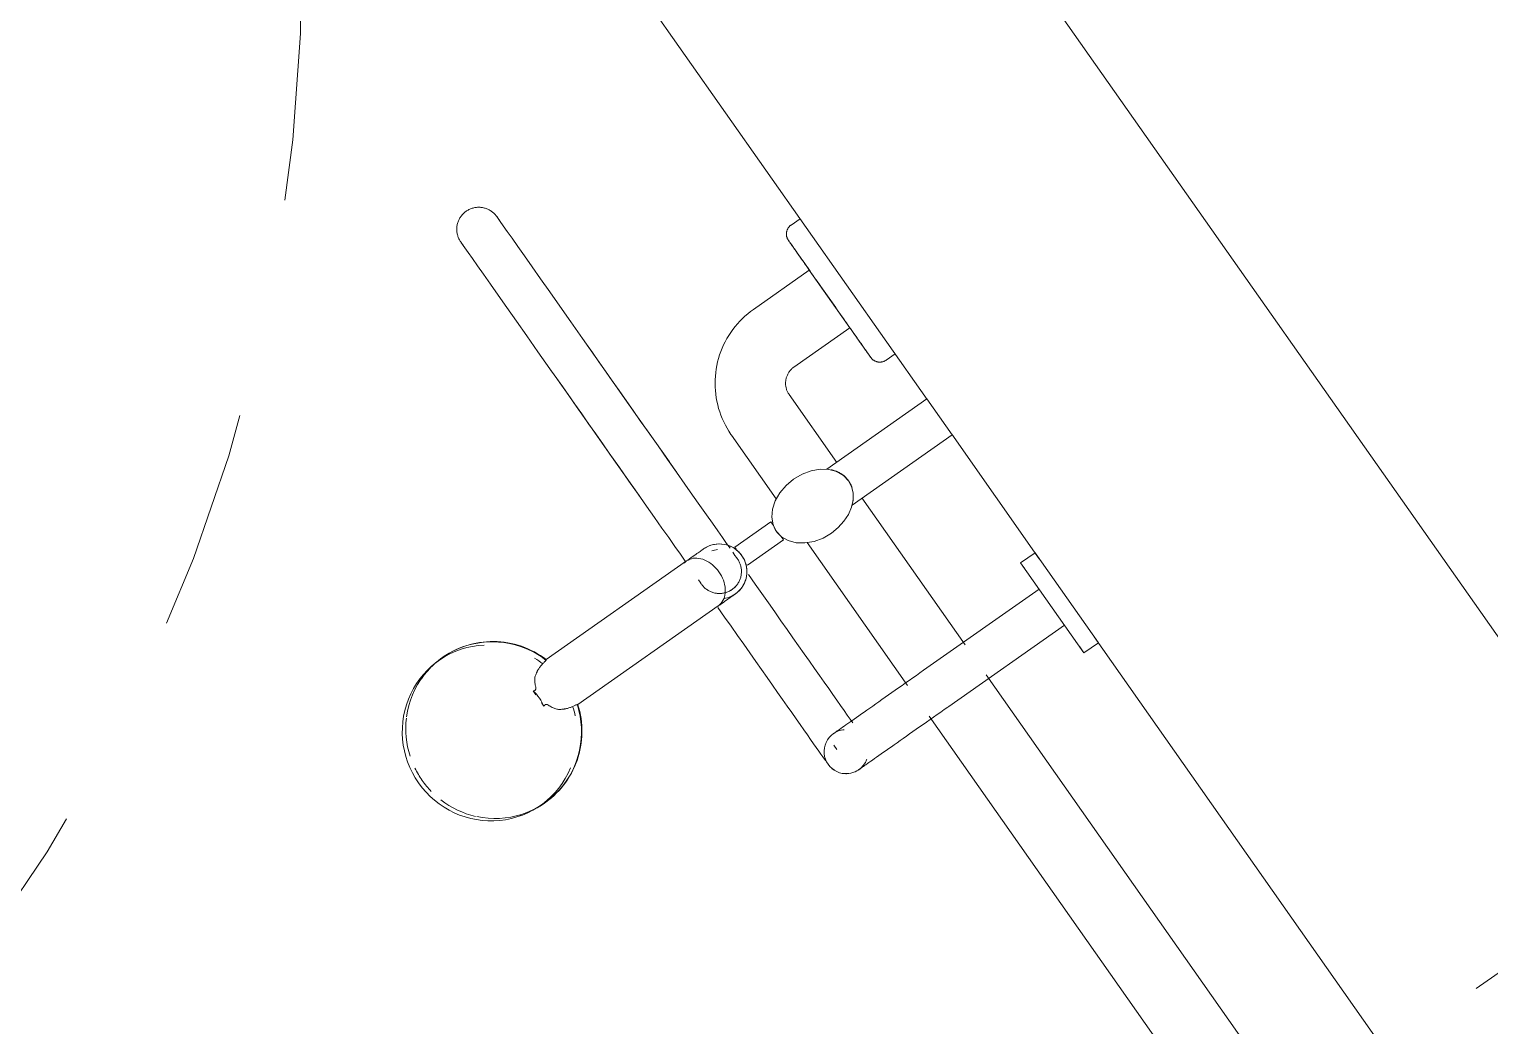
# Model space of a CAD drawing. Extents: x 274235 to 276654, y 142848 to 144425.
# Drawn here: x 276092.922 to 276093.585, y 143078.036 to 143078.489 of the extents above; entities that cross this region are included whole.
import ezdxf

# ---------------------------------------------------------------- set-up
doc = ezdxf.new("R2010")
doc.units = 0
doc.header["$LTSCALE"] = 1.5
doc.linetypes.add('ACM-G-CENTER', pattern=[50.800000000000004, 31.75, -6.350000000000001, 6.350000000000001, -6.350000000000001])
doc.linetypes.add('Hidden 1_16_', pattern=[2.3812499999999996, 1.5875, -0.7937499999999998])
doc.layers.get('0').update_dxf_attribs({"linetype": 'CONTINUOUS', "lineweight": 0})
for name, color, linetype, lineweight in [('_ACM-A-DETL', 7, 'CONTINUOUS', 5), ('_ACM-A-EQPM', 3, 'CONTINUOUS', 5), ('_ACM-A-FLOR-SPCL', 1, 'CONTINUOUS', 5), ('_ACM-A-GRID', 3, 'CONTINUOUS', 5), ('_ACM-A-WALL-FULL', 6, 'CONTINUOUS', 13)]:
    doc.layers.add(name, color=color, linetype=linetype, lineweight=lineweight)
pattern_1 = [(180, (649.6, -37.229), (-1.83697019872103e-15, -15), [])]

# ---------------------------------------------------------------- blocks, each defined once
blk = doc.blocks.new('FP_281-F5_Working')
at = {"layer": '_ACM-A-FLOR-SPCL', "flags": 128}
for points in [[(-78.88903392924931, -27.22886427067933), (-70.56537791784903, -27.22886427071398), (-62.6524538456195, -27.22886427067933), (-55.16292070312029, -27.22886427071398), (-48.10876014561582, -27.22886427071398), (-41.50125732518354, -27.22886427067933), (-35.35098283694533, -27.22886427067933), (-29.6677758080441, -27.22886427071398), (-24.46072815722582, -27.22886427067933), (-19.73817005004548, -27.22886427067933), (-15.50765657215125, -27.22886427071398), (-11.7759556425468, -27.22886427071398), (-8.54903718665264, -27.22886427071398), (-5.83206358566058, -27.22886427071398)], [(-3.629381417774676, -27.22886427071398), (-1.944514504506333, -27.22886427071398), (-0.7801582735279226, -27.22886427067933), (-0.1381754464706319, -27.22886427067933), (1.386069925501943e-10, -27.22886427067933)], [(1.386069925501943e-10, -27.22886427067933), (0.399893342023097, -27.23686320405486), (0.7991469398682967, -27.26084720767203), (1.197122073039645, -27.3007779121006), (1.593182066256668, -27.35659143698149), (1.986693308077156, -27.42819849231382), (2.377026264391497, -27.51548452215575), (2.763556485748996, -27.61830988758566), (3.145665606298462, -27.73651008985944), (3.52274233288772, -27.86989603390239), (3.894183423143841, -28.01825433068034), (4.259394650801551, -28.1813476385194), (4.617791755507642, -28.35891504292377), (4.968801378556782, -28.55067247392135), (5.311861979291644, -28.75631316055615), (5.646424734107859, -28.97550812159161), (5.971954413697676, -29.20790669183607), (6.287930240334208, -29.45313708318918), (6.5938467197906, -29.71080697930056), (6.889214451220687, -29.98050416325159), (7.173560909110347, -30.26179717722071), (7.446431199794461, -30.55423601229577), (7.707388789074321, -30.85735282871065), (7.956016200450359, -31.17066270428832), (8.191915683069238, -31.49366440998165), (8.414709848276472, -31.82584121199207), (8.624042272556835, -32.16666169835235), (8.8195780689417, -32.51558062896866), (9.001004421893413, -32.87203980794366), (9.16803108774584, -33.23546897665602), (9.320390859730834, -33.60528672593301), (9.45783999461055, -33.98090142627671), (9.580158603064048, -34.3617121743765), (9.687151001333223, -34.74710975417529), (9.778646024405317, -35.1364776118311), (9.854497299969626, -35.52919284169793), (9.914583482039598, -35.92462718329116), (9.958808445487739, -36.32214802604967), (9.987101439830075, -36.72111942140946), (9.999417202398764, -37.12090310010963), (9.995736030487024, -37.5208594936913), (9.976063813228757, -37.92034875724394), (9.94043202210396, -38.31873179312197), (9.888897660139264, -38.71537127337924), (9.821543171466875, -39.10963265963928), (9.738476308885584, -39.50088521766384), (9.63982996164159, -39.88850302675828), (9.525761942805365, -40.27186598127646), (9.396454737006934, -40.6503607822151), (9.252115208044415, -41.02338191858598), (9.092974268306353, -41.39033263614019), (8.919286509661289, -41.7506258920931), (8.731329795121566, -42.10368529404814), (8.529404815578165, -42.44894602225304), (8.313834607864193, -42.78585573317887), (8.084964038305225, -43.11387544327818), (7.843159250924874, -43.43248039084329), (7.588807081968844, -43.74116087596467), (7.322314440331684, -44.03942307578264), (7.044107657836503, -44.3267898343046), (6.754631805625286, -44.60280142609499), (6.454349983451539, -44.86701629148138), (6.143742578132879, -45.1190117430343), (5.823306495321776, -45.35838464169219), (5.493554364455849, -45.58475204201159), (5.155013718343071, -45.79775180435954), (4.808226150015435, -45.99704317463738), (4.453746445534307, -46.18230732907551), (4.092141696905673, -46.35324788458429), (3.723990394342946, -46.50959137282471), (3.349881501689015, -46.65108767737475), (2.970413513195672, -46.77751043451153), (2.586193496788837, -46.88865739466373), (2.197836122364242, -46.98435074650934), (1.805962679063851, -47.06443740105069), (1.411200080701383, -47.12878923670633), (1.014179863287245, -47.17730330431068), (0.6155371744449439, -47.20990199164062), (0.2159097574218322, -47.22653314781519), (6.930349627509713e-11, -47.22886427067478)], [(-12.746830390574, -47.22886427070944), (-16.61560658237795, -47.22886427067478), (-20.9814228389132, -47.22886427070944), (-25.83729478535825, -47.22886427070944), (-31.17545406252502, -47.22886427070944), (-36.9873607542926, -47.22886427070944), (-43.2637170496826, -47.22886427067478), (-49.99448211767649, -47.22886427067478), (-57.16888816989486, -47.22886427070944), (-64.77545768709024, -47.22886427067478), (-72.80202178076198, -47.22886427070944), (-78.88903392931861, -47.22886427067478)], [(-0.2618107452581171, -47.22886427070944), (-1.046824139947057, -47.22886427070944), (-2.35378433007445, -47.22886427067478)]]:
    blk.add_lwpolyline(points, dxfattribs=at)
blk = doc.blocks.new('FP_282-F5_Working')
at = {"layer": '_ACM-A-FLOR-SPCL'}
for p, q in [((-189.9399100311092, -27.22886427071398), (-189.7373552987343, -27.22886427071398)), ((-189.7373552988036, -47.22886427074409), (-189.9399100311784, -47.22886427074409))]:
    blk.add_line(p, q, dxfattribs=at)
at = {"layer": '_ACM-A-FLOR-SPCL', "flags": 128}
for points in [[(-189.9399100311784, -47.22886427074409), (-190.3398033729936, -47.22086533729926), (-190.7390569707695, -47.19688133375139), (-191.1370321040102, -47.15695062925352), (-191.5330920972272, -47.10113710444193), (-191.9266033390477, -47.02953004907495), (-192.316936295362, -46.94224401919837), (-192.7034665167888, -46.83941865383777), (-193.085575637269, -46.72121845149468), (-193.4626523638583, -46.58783250748638), (-193.8340934541837, -46.43947421070843), (-194.1993046817028, -46.27638090286937), (-194.5577017865475, -46.09881349853431), (-194.9087114095273, -45.90705606746742), (-195.2517720103315, -45.70141538083262), (-195.5863347650784, -45.48222041976251), (-195.9118644447375, -45.2498218495527), (-196.2278402713048, -45.00459145819959), (-196.5337567508304, -44.74692156205356), (-196.8291244822605, -44.47722437810253), (-197.1134709401502, -44.19593136420271), (-197.3863412308343, -43.90349252916231), (-197.6472988201142, -43.60037571271278), (-197.8959262314902, -43.28706583710046), (-198.1318257141091, -42.96406413144177), (-198.3546198791777, -42.6318873293967), (-198.5639523035967, -42.29106684303643), (-198.7594880999816, -41.94214791242012), (-198.940914452864, -41.58568873344512), (-199.107941118855, -41.22225956480207), (-199.2603008907707, -40.85244181545577), (-199.3977500256504, -40.47682711511207), (-199.5200686339653, -40.09601636701228), (-199.6270610323038, -39.71061878721348), (-199.7185560554452, -39.32125092962697), (-199.7944073309402, -38.92853569969084), (-199.8544935130794, -38.53310135806296), (-199.8987184765276, -38.1355805153391), (-199.9270114708699, -37.73660912001397), (-199.9393272334386, -37.33682544127915), (-199.9356460615269, -36.93686904769748), (-199.9159738442686, -36.53737978414483), (-199.8803420530745, -36.13899674830145), (-199.8288076911791, -35.74235726800953), (-199.7614532024374, -35.34809588178414), (-199.6783863398561, -34.95684332372493), (-199.5797399926814, -34.56922551463049), (-199.4656719738452, -34.18586256011231), (-199.3363647679775, -33.80736775917367), (-199.192025239015, -33.43434662283744), (-199.0328842993462, -33.06739590521393), (-198.8591965406318, -32.70710264929567), (-198.6712398261614, -32.35404324737529), (-198.469314846618, -32.00878251913573), (-198.253744638904, -31.6718728082099), (-198.0248740692758, -31.34385309814525), (-197.7830692819647, -31.02524815058014), (-197.5287171128701, -30.7165676654241), (-197.2622244715101, -30.41830546564079), (-196.984017688807, -30.13093870708417), (-196.6945418365958, -29.85492711525913), (-196.3942600144914, -29.59071224987274), (-196.0836526091727, -29.33871679842377), (-195.7632165262923, -29.09934389969658), (-195.4334643953571, -28.87297649941183), (-195.0949237493136, -28.65997673699458), (-194.748136180986, -28.46068536675139), (-194.3936564765048, -28.27542121231327), (-194.0320517278069, -28.10448065676983), (-193.6639004253828, -27.94813716866802), (-193.2897915326596, -27.80664086401402), (-192.9103235442355, -27.68021810687724), (-192.5261035276901, -27.56907114672504), (-192.1377461534041, -27.47337779487944), (-191.7458727100344, -27.39329114033808), (-191.3511101117412, -27.32893930464779), (-190.9540898942578, -27.28042523711274), (-190.5554472054155, -27.2478265497828), (-190.1558197883924, -27.23119539357358), (-189.9399100311092, -27.22886427071398)], [(-78.88903392924931, -27.22886427067933), (-90.60611609383704, -27.22886427067933), (-101.7450172437406, -27.22886427074864), (-112.2879175132428, -27.22886427067933), (-122.217950510871, -27.22886427067933), (-131.5192303022282, -27.22886427071398), (-140.1768768238624, -27.22886427071398), (-148.1770396880471, -27.22886427067933), (-155.5069203410498, -27.22886427071398), (-162.154792537048, -27.22886427071398), (-168.1100210990015, -27.22886427067933), (-173.363078931621, -27.22886427071398), (-177.905562262732, -27.22886427067933), (-181.7302040881526, -27.22886427067933), (-184.8308857968703, -27.22886427071398), (-187.2026469595367, -27.22886427071398), (-188.8416932641339, -27.22886427071398), (-189.7454025864066, -27.22886427071398), (-189.9399100311092, -27.22886427071398)], [(-189.9399100311784, -47.22886427074409), (-189.5713630836184, -47.22886427067478), (-188.4663118377301, -47.22886427070944), (-186.6265241395591, -47.22886427070944), (-184.0549432570999, -47.22886427074409), (-180.755683171192, -47.22886427070944), (-176.7340219940445, -47.22886427067478), (-171.9963935257138, -47.22886427070944), (-166.550376961079, -47.22886427070944), (-160.4046847649182, -47.22886427070944), (-153.5691487337277, -47.22886427070944), (-146.054704266947, -47.22886427070944), (-137.8733728728161, -47.22886427070944), (-129.0382429362391, -47.22886427070944), (-119.5634487803272, -47.22886427067478), (-109.4641480547467, -47.22886427067478), (-98.75649748607903, -47.22886427070944), (-87.45762703108213, -47.22886427070944), (-78.88903392931861, -47.22886427067478)]]:
    blk.add_lwpolyline(points, dxfattribs=at)
blk = doc.blocks.new('FP_283-F5_Working')
at = {"layer": '_ACM-A-FLOR-SPCL'}
blk.add_line((-53.69185406541565, -27.22886427071398), (-47.96394884724032, -27.22886427067933), dxfattribs=at)
at = {"layer": '_ACM-A-FLOR-SPCL', "flags": 128}
for points in [[(-189.7373552987343, -27.22886427071398), (-189.4497016527066, -27.22886427071398), (-188.9308001651661, -27.22886427071398), (-188.181480967945, -27.22886427067933), (-187.2029428117268, -27.22886427071398)], [(-119.2410602993785, -27.22886427071398), (-114.5148580726383, -27.22886427071398), (-109.3772221578896, -27.22886427071398), (-104.1364372874548, -27.22886427071398), (-98.80088759948158, -27.22886427067933), (-93.37910883510959, -27.22886427071398), (-87.87977468381068, -27.22886427071398), (-82.3116829071656, -27.22886427071398), (-76.68374126408617, -27.22886427071398), (-71.00495326069976, -27.22886427071398), (-65.28440374651855, -27.22886427071398), (-59.53124438017949, -27.22886427067933), (-53.75467898970455, -27.22886427074864)], [(8.692186300409594, -27.22886427071398), (14.03289584089798, -27.22886427071398), (19.27932447412459, -27.22886427071398), (24.42307903349811, -27.22886427067933), (29.45593060899028, -27.22886427071398), (34.3698277116815, -27.22886427071398), (39.15690915450869, -27.22886427071398), (43.80951662828556, -27.22886427067933), (48.32020695365991, -27.22886427067933), (52.68176398821652, -27.22886427071398), (56.88721017112294, -27.22886427074864), (60.92981768577429, -27.22886427067933), (64.80311922227975, -27.22886427071398), (68.50091832454382, -27.22886427074864), (72.01729930295333, -27.22886427074864), (75.34663669783913, -27.22886427071398), (78.4836042797826, -27.22886427071398), (81.42318356971809, -27.22886427067933), (84.16067186788169, -27.22886427067933), (86.69168977698283, -27.22886427071398), (89.01218820823343, -27.22886427071398), (91.11845485928426, -27.22886427067933)], [(108.1919156831158, -31.49366440998165), (108.4147098481844, -31.82584121199207), (108.6240422725341, -32.16666169835235), (108.819578068919, -32.51558062896866), (109.0010044218707, -32.87203980794366), (109.1680310877924, -33.23546897665602), (109.3203908597774, -33.60528672593301), (109.4578399945878, -33.98090142627671), (109.580158602972, -34.3617121743765)], [(109.9145834819476, -35.92462718332581), (109.958808445465, -36.32214802604967), (109.9871014398766, -36.72111942137481), (109.9994172024453, -37.12090310010963), (109.9957360305336, -37.5208594936913), (109.9760638132753, -37.92034875724394), (109.9404320220812, -38.31873179308732), (109.8888976601858, -38.71537127337924)], [(108.5294048156247, -42.44894602225304), (108.3138346079108, -42.78585573317887), (108.0849640382825, -43.11387544324352), (107.8431592509714, -43.43248039080864)], [(-187.418503055192, -47.22886427070944), (-188.35096455522, -47.22886427070944), (-189.053935958727, -47.22886427070944), (-189.5262926615927, -47.22886427070944), (-189.7373552988036, -47.22886427074409)], [(-45.20144985910556, -47.22886427067478), (-49.13155475817694, -47.22886427067478), (-54.92017530152152, -47.22886427067478), (-60.69276654738551, -47.22886427070944), (-66.44009358124787, -47.22886427074409), (-72.15296190597074, -47.22886427070944), (-77.82223215084286, -47.22886427070944), (-83.43883469281536, -47.22886427070944), (-88.99378416608961, -47.22886427070944), (-94.47819383635543, -47.22886427067478), (-99.88328981819541, -47.22886427070944), (-105.2004251110528, -47.22886427070944), (-110.4210934326249, -47.22886427070944), (-115.5369428273674, -47.22886427067478), (-119.2410602994478, -47.22886427070944)], [(98.14922661027485, -47.22886427067478), (97.11163659361083, -47.22886427070944), (95.84685740702444, -47.22886427070944), (94.35691242742305, -47.22886427070944), (92.64418524897192, -47.22886427067478), (90.71141586973863, -47.22886427067478), (88.56169630838558, -47.22886427067478), (86.19846565777152, -47.22886427067478), (83.62550458273908, -47.22886427070944), (80.84692927199868, -47.22886427070944), (77.86718485360325, -47.22886427070944), (74.69103828274638, -47.22886427070944), (71.32357071650641, -47.22886427067478), (67.77016938461566, -47.22886427070944), (64.03651897115488, -47.22886427067478), (60.1285925202712, -47.22886427070944), (56.05264188082001, -47.22886427067478), (51.81518770406856, -47.22886427070944), (47.42300901303461, -47.22886427070944), (42.8831323564893, -47.22886427070944), (38.20282056869237, -47.22886427070944), (33.3895611501066, -47.22886427070944), (28.4510542889122, -47.22886427070944), (23.39520054286477, -47.22886427067478), (18.23008819909992, -47.22886427067478), (12.96398033579426, -47.22886427070944)]]:
    blk.add_lwpolyline(points, dxfattribs=at)
blk = doc.blocks.new('FP_284-F5_Working')
at = {"layer": '_ACM-A-FLOR-SPCL'}
blk.add_line((110.0000000000789, 12.77113572927692), (110.0000000000789, 76.86608267143383), dxfattribs=at)
blk = doc.blocks.new('FP_285-F5_Working')
at = {"layer": '_ACM-A-FLOR-SPCL'}
blk.add_line((90.0000000001528, 76.86608267132988), (90.0000000001528, 12.77113572931157), dxfattribs=at)
blk = doc.blocks.new('FP_286-F5_Working')
at = {"layer": '_ACM-A-FLOR-SPCL', "flags": 128}
blk.add_lwpolyline([(110.0000000000789, -37.22886427071171), (110.0000000000789, -37.18886960376476), (110.0000000000789, -37.06894958581752), (110.0000000000789, -36.8692960634321), (110.0000000000789, -36.59022843947815), (110.0000000000789, -36.23219316274717), (110.0000000000789, -35.79576301329498), (110.0000000000789, -35.2816361862494), (110.0000000000789, -34.69063517481118), (110.0000000000789, -34.02370545463109), (110.0000000000789, -33.28191397084529), (110.0000000000789, -32.46644743168463), (110.0000000000789, -31.57861040966282), (110.0000000000789, -30.61982325460558), (110.0000000000789, -29.59161982136229), (110.0000000000789, -28.49564501618497), (110.0000000000789, -27.33365216492803), (110.0000000000789, -26.10750020826645), (110.0000000000789, -24.81915072774418), (110.0000000000789, -23.47066480778112), (110.0000000000789, -22.06419973807415), (110.0000000000789, -20.60200556280279), (110.0000000000789, -19.08642148062445), (110.0000000000789, -17.51987210287471), (110.0000000000789, -15.90486357426944), (110.0000000000789, -14.2439795641134), (110.0000000000789, -12.53987713231199), (110.0000000000789, -10.79528247936905), (110.0000000000789, -9.012986584528699), (110.0000000000789, -7.195840741036228), (110.0000000000789, -5.346751994547321), (110.0000000000789, -3.468678492655545), (110.0000000000789, -1.564624752295185), (110.0000000000789, 0.36236314666412), (110.0000000000789, 2.309202434700637), (110.0000000000789, 4.272778584311982), (110.0000000000789, 6.249950292382073), (110.0000000000789, 8.237554506105335), (110.0000000000789, 10.2324114825924), (110.0000000000789, 12.23132987637046), (110.0000000000789, 12.77113572927692)], dxfattribs=at)
blk = doc.blocks.new('FP_287-F5_Working')
at = {"layer": '_ACM-A-FLOR-SPCL', "flags": 128}
blk.add_lwpolyline([(90.0000000001528, 12.77113572931157), (90.00000000008349, 10.77166901992378), (90.0000000001528, 8.775401030871036), (90.00000000008349, 6.785525364841033), (90.0000000000142, 4.805225398582661), (90.0000000000142, 2.837669189514873), (90.00000000008349, 0.8860044079431646), (90.0000000001528, -1.046646698913628), (90.00000000008349, -2.957192301487703), (90.00000000008349, -4.84257593443399), (90.00000000008349, -6.699781386130417), (90.00000000008349, -8.525837524037797), (90.0000000001528, -10.31782304774151), (90.0000000001528, -12.07287116288326), (90.0000000000142, -13.78817416673082), (90.00000000008349, -15.46098794043073), (90.00000000008349, -17.08863633886494), (90.00000000008349, -18.66851547163178), (90.00000000008349, -20.19809786929491), (90.00000000008349, -21.67493652623743), (90.00000000008349, -23.09666881572039), (90.0000000000142, -24.46102026924491), (90.0000000001528, -25.76580821564421), (90.00000000008349, -27.0089452725244), (90.0000000001528, -28.1884426857574), (90.00000000008349, -29.30241351106588), (90.0000000001528, -30.34907563288353), (90.0000000001528, -31.32675461491181), (90.00000000008349, -32.23388637949711), (90.0000000001528, -33.06901970931367), (90.0000000001528, -33.83081856906538), (90.00000000008349, -34.5180642432214), (90.00000000008349, -35.12965728514236), (90.00000000008349, -35.66461927655755), (90.0000000000142, -36.12209439247245), (90.00000000008349, -36.50135077012074), (90.00000000008349, -36.80178168029734), (90.0000000001528, -37.0229064975727), (90.0000000001528, -37.16437146945764), (90.00000000008349, -37.22595028223177)], dxfattribs=at)
blk = doc.blocks.new('SHOWER_hand_held - HYTP-020-V280-F5_Working')
at = {"layer": '_ACM-A-FLOR-SPCL'}
h = blk.add_hatch(dxfattribs=at)
h.set_pattern_fill('FP_67', color=256, style=0, pattern_type=2)
h.set_pattern_definition(pattern_1)
h.paths.add_polyline_path([(7.703345290583457, -39.49730782382212), (6.034807288502452, -36.42875194970384), (6.364029313945321, -38.9294415033868)])
h.paths.add_polyline_path([(5.158933936517497, -28.72754416925291), (0.8227075333938046, -27.44930808979643), (5.019300845826729, -28.71521471134311)])
h = blk.add_hatch(dxfattribs=at)
h.set_pattern_fill('FP_67', color=256, style=0, pattern_type=2)
h.set_pattern_definition(pattern_1)
h.paths.add_polyline_path([(107.0710678119591, -44.29993208252026), (105.1052240257875, -43.48565292480462), (97.19809630546133, -44.29993208252026), (105.0000000000628, -45.88911830856787)])
h.paths.add_polyline_path([(108.4882916747982, -39.0107806207272), (109.6592582630043, -34.64067381963186), (107.7341559407911, -34.92748028069727), (106.3988109348717, -38.89166153032666), (107.5687389212697, -39.40628473971401)])
h.paths.add_polyline_path([(100.0000000001852, -42.66163622144177), (92.26871242102825, -36.63142836384068), (94.4283801585756, -40.26525542785057), (95.45265336559588, -40.70580031611471)])
for p, q in [((-9.999999999893772, 84.86608265587338), (-9.999999999893772, 29.39065137418411)), ((-9.999999999893772, 84.86608267139736), (-9.999999999893772, 29.39065137418411)), ((-1.609866158038909e-12, 84.86608267014233), (-10.00000000000154, 84.86608267014233)), ((9.999999999999016, 84.86608267014233), (-1.037978149715224e-12, 84.86608267014233)), ((10.00000000010168, 29.39065137414946), (10.00000000010168, 84.86608265583872)), ((10.00000000010168, 29.39065137414946), (10.00000000010168, 84.86608267139736)), ((75.42822889678628, 84.86608267139736), (75.42822889678628, 76.86608267139918)), ((125.4282288966806, 84.86608267014087), (75.42822889668064, 84.86608267014087)), ((78.77759380206967, 84.86608267014087), (75.42822889668064, 84.86608267014087)), ((125.4282288966806, 84.86608267014087), (122.0788639912916, 84.86608267014087)), ((125.4282288967403, 76.86608267139918), (125.4282288967403, 84.86608267139736)), ((75.42822889668064, 76.86608267014164), (78.77759380206962, 76.86608267014164)), ((75.42822889668064, 76.86608267014164), (125.4282288966806, 76.86608267014164)), ((122.0788639912915, 76.86608267014164), (125.4282288966806, 76.86608267014164)), ((-4.999999999946886, -5.133917328582174), (-4.999999999946886, -25.13391732857763)), ((-3.055862611035861, -5.133917329850618), (-5.000000000001537, -5.133917329850618)), ((4.999999999999016, -5.133917329850618), (3.055862611035687, -5.133917329850618)), ((5.000000000085493, -25.13391732857763), (5.000000000085493, -5.133917328616826)), ((-5.000000000001537, -25.13391732985061), (-3.932380633063414, -25.13391732985061)), ((4.877400196281492, -25.13391732985061), (4.999999999999016, -25.13391732985061)), ((-12.49999999986721, -46.68058651665306), (-12.49999999986721, -124.5822619425445)), ((12.50000000007512, -124.5822619425791), (12.50000000014443, -46.68057912841523)), ((-40.22770907497052, -165.801721317841), (-40.04487188468702, -167.9625513272411)), ((40.04487188489493, -167.9625513272411), (40.22770907517843, -165.801721317841))]:
    blk.add_line(p, q, dxfattribs=at)
at = {"layer": '_ACM-A-FLOR-SPCL', "flags": 128}
for points in [[(-1.037175010359359e-12, 34.44641011614989), (-3.336873317635139, 33.94496835978639), (-6.506421873554672, 32.46578747419834), (-9.349711268282487, 30.08303976551058), (-11.72416709902437, 26.91620615332467), (-13.51072423556281, 23.12408489850119), (-14.61979724305887, 18.89682879527632), (-14.99577256983112, 14.44641011615005)], [(14.99577256983112, 14.44641011614981), (14.70729547511182, 18.35047901391941), (13.85379494359067, 22.10166405494384), (12.46811815933033, 25.55863519468043), (10.60370040757712, 28.58842846009806), (8.331989786050205, 31.07510282380262), (5.739917289977832, 32.92329157638483), (2.926678998682303, 34.06181086909724), (-1.037175010359359e-12, 34.44641011614989)], [(-14.99577256983112, 14.4464101161499), (-14.61979724305894, 9.995991437023644), (-13.51072423556294, 5.768735333798768), (-11.72416709902455, 1.976614078975255), (-9.349711268282725, -1.190219533210675), (-6.506421873554944, -3.572967241898469), (-3.336873317635415, -5.052148127486568), (-1.297239060834364e-13, -5.553589883850104), (3.336873317635175, -5.052148127486589), (6.506421873554709, -3.57296724189852), (9.349711268282524, -1.190219533210747), (11.72416709902439, 1.976614078975168), (13.51072423556283, 5.768735333798666), (14.61979724305888, 9.995991437023525), (14.99577256983112, 14.44641011614981)], [(6.506421873554712, -3.572967241898518), (3.336873317635175, -5.052148127486589), (-1.297239060834364e-13, -5.553589883850104), (-3.336873317635415, -5.052148127486568), (-6.506421873554951, -3.572967241898466)], [(-12.49999999986721, -37.22886774759882), (-12.49999999986721, -37.31327825198542), (-12.49999999986721, -37.46189621084104), (-12.49999999986721, -37.67448386708666), (-12.49999999986721, -37.95070112576914), (-12.49999999986721, -38.29010609826701), (-12.49999999986721, -38.69215580904747), (-12.49999999986721, -39.1562070642125), (-12.49999999986721, -39.68151748093296), (-12.49999999986721, -40.26724667444423), (-12.49999999986721, -40.91245760298452), (-12.49999999986721, -41.61611806682949), (-12.49999999986721, -42.37710235927479), (-12.49999999986721, -43.19419306779928), (-12.49999999993652, -44.0660830215279), (-12.49999999986721, -44.99137738256868), (-12.49999999986721, -45.96859587734271), (-12.49999999986721, -46.68033243465034)], [(12.50000000014443, -46.68034842487278), (12.50000000014443, -45.6678222835888), (12.50000000007512, -44.70613810849291), (12.50000000014443, -43.79683438903648), (12.50000000000582, -42.94136581735329), (12.50000000014443, -42.14110096049362), (12.50000000014443, -41.39732007161201), (12.50000000007512, -40.71121304149447), (12.50000000000582, -40.08387749493004), (12.50000000007512, -39.51631703508001), (12.50000000007512, -39.00943963747331), (12.50000000014443, -38.56405619792504), (12.50000000014443, -38.18087923489775), (12.50000000007512, -37.86052174980551), (12.50000000007512, -37.60349624630008), (12.50000000014443, -37.41021391023732), (12.50000000007512, -37.2809839522989), (12.50000000007512, -37.22886743971804)], [(-12.4812891710355, -124.529599219205), (-14.00226421240986, -125.0502204431704), (-15.50130292505346, -125.6303348690173), (-16.97603578548988, -126.2690713660395), (-18.42412532130784, -126.9654681258312), (-19.84326951285402, -127.7184733867513), (-21.23120523151811, -128.5269462634517), (-22.58571171558033, -129.3896576905828), (-23.90461407925541, -130.3052914912454), (-25.18578685430912, -131.2724455794415), (-26.42715755807949, -132.2896333073338), (-27.62671028215045, -133.3552849670872), (-28.7824892951634, -134.4677494584845), (-29.89260264895529, -135.6252961313247), (-30.95522577956836, -136.8261168128278), (-31.96860508961709, -138.0683280285347), (-32.9310614973896, -139.3499734241523), (-33.84099394007008, -140.6690263957252), (-34.69688281237031, -142.0233929324306), (-35.4972933232446, -143.4109146762929), (-36.24087875197583, -144.8293721998232), (-36.92638358450531, -146.2764885013412), (-37.55264650879908, -147.7499327158311), (-38.11860324894515, -149.2473240351627), (-38.62328921857643, -150.7662358314074), (-39.06584197262055, -152.3041999723319), (-39.44550343700121, -153.8587113168736), (-39.76162190132163, -155.4272323763202), (-40.01365375346177, -157.0071981227601), (-40.20116494472349, -158.5960209266443), (-40.32383217027709, -160.1910956016303), (-40.38144375520642, -161.789804533942), (-40.37390023686621, -163.3895228725086), (-40.30121464036347, -164.9876237542748), (-40.16351244238103, -166.5814835397334), (-39.96103122452151, -168.168487032345), (-39.69412001970596, -169.7460326566873), (-39.36323835710245, -171.3115375705581), (-38.96895501514827, -172.862442686776), (-38.51194649264544, -174.3962175828828), (-37.99299521269131, -175.9103652768124), (-37.96604360290475, -175.9838643954555)], [(37.96604360304337, -175.9838643954555), (38.4880021486124, -174.4707399147352), (38.94805888102783, -172.9378670622978), (39.34542624769401, -171.3877410649252), (39.6794225260579, -169.8228908196709), (39.94947363208376, -168.2458741251911), (40.1551146626025, -166.6592727778636), (40.29599115656602, -165.0656875553234), (40.37186006439515, -163.4677331079292), (40.38259041675847, -161.8680327834897), (40.32816368592066, -160.2692134090917), (40.20867383744299, -158.6739000559139), (40.02432706974069, -157.0847108127386), (39.77544124704182, -155.5042515935948), (39.46244502727205, -153.9351110046567), (39.08587669657773, -152.3798552948594), (38.64638271720978, -150.8410234126894), (38.14471600595552, -149.3211221906996), (37.58173395413778, -147.8226216768799), (36.95839620830903, -146.3479506307615), (36.27576222938224, -144.8994921986355), (35.53498864863322, -143.4795797807785), (34.73732644191987, -142.0904931008695), (33.88411794145395, -140.7344544850507), (32.9767937062632, -139.4136253557252), (32.01686927144146, -138.1301029433482), (31.00594179566142, -136.885917216144), (29.94568662607744, -135.683028026673), (28.83785379863766, -134.5233224714377), (27.68426448988357, -133.4086124588843), (26.48680743617697, -132.34063247887), (25.24743533366054, -131.3210375662835), (23.96816123184253, -130.3514014492556), (22.65105493036936, -129.4332148738166), (21.29823938938171, -128.5678840938076), (19.91188716073102, -127.7567295163437), (18.49421684456102, -127.000984492676), (17.04748957866978, -126.3017942432943), (15.57400556127614, -125.6602149084692), (14.0761006102397, -125.0772127131449), (12.55614276032848, -124.5536632377629), (12.4812891711048, -124.5295992191357)]]:
    blk.add_lwpolyline(points, dxfattribs=at)
at = {"layer": '_ACM-A-FLOR-SPCL'}
for centre, radius, start, end in [((-6.407707722611799e-15, -37.22886427196034), 12.49999999999998, 89.99999999999629, 179.999999999996), ((-2.210085947560036e-12, -37.22886427196034), 12.50000000000001, 345.0000000000044, 90.00000000000443), ((1.40536114322953e-11, -37.22886427196082), 10, 149.9999999999999, 164.9999999999999), ((99.99999999999936, -37.22886427196114), 10, 150.0000000000003, 270.0000000000001), ((99.99999999999852, -37.22886427195983), 10.00000000000017, 149.9999999999995, 164.9999999999995), ((99.99999999999936, -37.22886427196114), 9.99999999999999, 269.9999999999994, 29.99999999999917), ((99.99999999999852, -37.22886427195983), 10.00000000000015, 14.99999999999937, 29.99999999999938), ((1.40536114322953e-11, -37.22886427196082), 10, 344.9999999999986, 14.99999999999891), ((99.99999999999852, -37.22886427195983), 10.00000000000017, 314.999999999999, 359.9999999999991), ((99.99999999999852, -37.22886427195983), 10.00000000000016, 194.9999999999989, 254.9999999999987), ((99.99999999999852, -37.22886427195983), 10.00000000000015, 284.999999999999, 299.9999999999989)]:
    blk.add_arc(centre, radius, start, end, dxfattribs=at)
for centre, major_axis, ratio, start_param, end_param in [((0, -162.5199173315925), (40.36631412029838, 0), 0.9819100403902667, 1.884314989693502, 3.956446499636975), ((0, -162.5199173315925), (40.3663141202984, 0), 0.9819100403902659, 5.468331460154616, 7.540462971075929), ((0, -164.6956633238679), (40.18284696237379, 0), 0.9819100403902671, 1.868721186057426, 1.981053747723328), ((0, -164.6956633238679), (40.18284696237377, 0), 0.9819100403902692, 1.160538912685134, 1.272871429926794), ((-6.407707722611798e-15, -145.9582572230809), (-12.49999999999999, 9.092076934155766e-15), 0.7071067811865513, 4.712388980384615, 5.057498311757159), ((-2.210085947560036e-12, -145.958257223081), (12.49999999999998, 0), 0.7071067811865546, 1.225686995422503, 1.570796326794967), ((0, -164.6956633238679), (40.18284696237379, 0), 0.9819100403902659, 2.583183313199088, 4.712388980384677), ((0, -164.6956633238679), (-40.18284696237381, 1.581722524744277e-12), 0.9819100403902675, 1.57079632679493, 3.700001994004898), ((0, -162.5199173315925), (40.36631412029832, 0), 0.9819100403902689, 3.970057131394721, 4.407121684358199), ((0, -162.5199173315925), (40.36631412029838, 0), 0.9819100403902667, 5.017656275714557, 5.45472082806694), ((0, -162.5199173315925), (40.36631412029835, 0), 0.9819100403902686, 4.552178291957462, 4.712388980384677), ((0, -162.5199173315925), (-40.36631412029836, 1.588944365857521e-12), 0.9819100403902676, 1.57079632679493, 1.731007014989488)]:
    blk.add_ellipse(centre, major_axis=major_axis, ratio=ratio, start_param=start_param, end_param=end_param, dxfattribs=at)
for points, knots in [([(-8.61631470910932, 30.81533768403534), (-8.580442695945653, 30.84605788288763), (-8.507600026436997, 30.90785447813983), (-8.358095062649815, 31.03723464534688), (-8.086145708054975, 31.27399511628838), (-7.66832449701203, 31.63395931829358), (-7.208835428322135, 31.99743599872447), (-6.862521582480294, 32.24040116221158), (-6.657114294533532, 32.37433102128618), (-6.498985296437088, 32.4711220906448), (-6.337361872288346, 32.56678462107604), (-6.118188322709798, 32.69626998339445), (-5.724388425296913, 32.92390708454494), (-5.132966707336856, 33.245040087463), (-4.502888429311772, 33.53773186567865), (-3.975596740452202, 33.74198152182657), (-3.568248078109526, 33.87545493893869), (-3.149962070904434, 33.99151290450751), (-2.579827397735444, 34.13057555150483), (-1.551204180320464, 34.32793403835915), (-0.6260934583813074, 34.41974720827096), (-1.103662660936235e-12, 34.44641011614989)], [0.6666666666666666, 0.6666666666666666, 0.6666666666666666, 0.6666666666666666, 0.6736111111111112, 0.6805555555555556, 0.6944444444444444, 0.7222222222222222, 0.75, 0.7638888888888888, 0.7708333333333333, 0.7777777777777778, 0.7847222222222223, 0.7916666666666667, 0.8055555555555556, 0.8333333333333333, 0.861111111111111, 0.875, 0.8888888888888888, 0.9027777777777777, 0.9166666666666666, 0.9444444444444444, 1, 1, 1, 1]), ([(-1.037978149715224e-12, 34.44641011614989), (0.6260934583791139, 34.41974720827108), (1.551204180318205, 34.3279340383595), (2.579827397733126, 34.13057555150542), (3.14996207090207, 33.99151290450824), (3.428819409038787, 33.91414092746242), (3.566425187296743, 33.8725523636823)], [0, 0, 0, 0, 0.05555555555555555, 0.08333333333333333, 0.09722222222222221, 0.1111111111111111, 0.1111111111111111, 0.1111111111111111, 0.1111111111111111]), ([(6.498402892092568, 32.47093400082526), (6.551694962466765, 32.4388584008603), (6.657114294531061, 32.37433102128791), (6.862521582477826, 32.24040116221338), (7.208835428319651, 31.99743599872643), (7.668324497009563, 31.63395931829566), (8.086145708052507, 31.27399511629065), (8.358095062647331, 31.03723464534922), (8.507600026434504, 30.90785447814226), (8.580442695943166, 30.84605788289007), (8.616314709106831, 30.81533768403779)], [0.2222222222222222, 0.2222222222222222, 0.2222222222222222, 0.2222222222222222, 0.2291666666666667, 0.2361111111111111, 0.25, 0.2777777777777778, 0.3055555555555556, 0.3194444444444444, 0.3263888888888888, 0.3333333333333333, 0.3333333333333333, 0.3333333333333333, 0.3333333333333333]), ([(-12.4990073570486, -37.228547977909), (-12.4989466212359, -36.50079257763395), (-12.30959339186027, -34.31674935819299), (-11.05072333072326, -30.85649157479746), (-8.196187829072835, -27.45294613716092), (-4.362609753511422, -25.2423594420404), (-1.454274562156387, -24.72886427196069), (-3.32847886622481e-12, -24.72886427196031)], [0.5000495140891393, 0.5000495140891393, 0.5000495140891393, 0.5000495140891393, 0.5555555555555556, 0.6666666666666666, 0.7777777777777777, 0.8888888888888888, 1, 1, 1, 1]), ([(-3.165643152987137e-12, -24.72886427196031), (1.454024622932374, -24.7288642719602), (4.362363711632739, -25.24088441247569), (8.203488701288121, -27.46031598342915), (11.04843385006875, -30.85086615808829), (12.56458055043077, -35.02655645354422), (12.56274964654562, -39.149059843071), (11.74125575979127, -41.66886744521799), (11.23025416329375, -42.71667308742086)], [0, 0, 0, 0, 0.1111111111111111, 0.2222222222222222, 0.3333333333333333, 0.4444444444444444, 0.5555555555555556, 0.6445199976886608, 0.6445199976886608, 0.6445199976886608, 0.6445199976886608]), ([(-12.12263119746475, -125.5440569081483), (-12.04633757540957, -126.0340934533365), (-11.86611376017408, -126.9987531454079), (-11.55795005231887, -128.1642351548663), (-11.26097688767467, -129.0905011078773), (-11.01324745150719, -129.7846724463946), (-10.77867688756346, -130.350688511697), (-10.57034193924997, -130.7927800065849), (-10.40125215778705, -131.1155462995852), (-10.2226265848635, -131.4379433845793), (-9.975478862883044, -131.874533003001), (-9.641218162355834, -132.4168621354651), (-9.181061624166093, -133.0368856203726), (-8.631585524244503, -133.5929541596832), (-7.979693553386545, -134.0905139984068), (-6.987943368285087, -134.7235404657459), (-6.091159283718988, -135.1706206881595), (-5.422352131275254, -135.4749835479982)], [0, 0, 0, 0, 0.125, 0.25, 0.3125, 0.375, 0.4375, 0.46875, 0.5, 0.53125, 0.5625, 0.625, 0.6875, 0.75, 0.8125, 0.875, 1, 1, 1, 1]), ([(5.422352131271968, -135.4749835479973), (6.091159283715755, -135.1706206881587), (6.987943368281925, -134.7235404657451), (7.979693553383522, -134.0905139984059), (8.631585524241544, -133.5929541596822), (9.181061624163245, -133.0368856203718), (9.641218162353066, -132.4168621354643), (9.975478862880337, -131.874533003), (10.22262658486082, -131.4379433845785), (10.40125215778443, -131.1155462995845), (10.57034193924736, -130.7927800065841), (10.77867688756089, -130.3506885116963), (11.01324745150468, -129.7846724463938), (11.26097688767222, -129.0905011078765), (11.55795005231646, -128.1642351548655), (11.86611376017173, -126.998753145407), (12.04633757540722, -126.0340934533357), (12.1226311974624, -125.5440569081475)], [0, 0, 0, 0, 0.125, 0.1875, 0.25, 0.3125, 0.375, 0.4375, 0.46875, 0.5, 0.53125, 0.5625, 0.625, 0.6875, 0.75, 0.875, 1, 1, 1, 1]), ([(-5.422352131275253, -135.4749835479981), (-5.250202413373986, -135.5161233030534), (-5.010687471121619, -135.6005482488964), (-4.766829824412103, -135.7355497764968), (-4.637576787200758, -135.822696150905), (-4.546692062469037, -135.8930193478948), (-4.458057048614585, -135.9679746245678), (-4.340812140331781, -136.0739405060302), (-4.204161255200571, -136.2180683394671), (-4.096046640382967, -136.3778372370155), (-4.03596422377864, -136.5148712393254), (-4.007441413494896, -136.6222417833397), (-3.993911035526225, -136.7340744209021), (-3.990642399441313, -136.8889397337202), (-4.016677567713809, -137.0933584826565), (-4.09523380838565, -137.3562320978684), (-4.179065958807314, -137.5436471982398), (-4.228744553714196, -137.6405736663617)], [0, 0, 0, 0, 0.1666666666666667, 0.25, 0.2916666666666666, 0.3333333333333333, 0.375, 0.4166666666666666, 0.5, 0.5833333333333333, 0.625, 0.6666666666666666, 0.7083333333333333, 0.75, 0.8333333333333333, 0.9166666666666666, 1, 1, 1, 1]), ([(4.228744553710893, -137.6405736663615), (4.179065958804008, -137.5436471982395), (4.09523380838235, -137.356232097868), (4.016677567710478, -137.093358482656), (3.990642399437967, -136.88893973372), (3.993911035522898, -136.7340744209018), (4.007441413491555, -136.6222417833393), (4.035964223775294, -136.514871239325), (4.096046640379623, -136.3778372370151), (4.204161255197215, -136.2180683394665), (4.340812140328406, -136.0739405060297), (4.458057048611198, -135.9679746245672), (4.546692062465654, -135.8930193478942), (4.63757678719739, -135.8226961509044), (4.766829824408725, -135.7355497764961), (5.010687471118297, -135.6005482488955), (5.250202413370674, -135.5161233030526), (5.422352131271968, -135.4749835479973)], [0, 0, 0, 0, 0.08333333333333333, 0.1666666666666667, 0.25, 0.2916666666666666, 0.3333333333333333, 0.375, 0.4166666666666666, 0.5, 0.5833333333333333, 0.625, 0.6666666666666666, 0.7083333333333333, 0.75, 0.8333333333333333, 1, 1, 1, 1])]:
    blk.add_open_spline(points, degree=3, knots=knots, dxfattribs=at)
for points in [[(-3.055862611035861, -5.133917329850618), (-2.770614022347827, -5.217369835029397), (-2.149690809285614, -5.359941320715646), (-1.1044304769501, -5.518182432512107), (-0.3689554694726479, -5.551830181325767), (-1.045002185980537e-12, -5.553589883850104)], [(-9.249358659959297e-13, -5.553589883850104), (-0.3689554694725455, -5.55183018132577), (-1.104430476950033, -5.518182432512116), (-2.149690809285556, -5.35994132071565), (-2.77061402234781, -5.217369835029398), (-3.055862611035864, -5.133917329850618)], [(-1.011026635424433e-12, -5.553589883850104), (0.3689554694709563, -5.551830181325816), (1.104430476949068, -5.518182432512224), (2.149690809285127, -5.359941320715713), (2.770614022347588, -5.217369835029426), (3.055862611035687, -5.133917329850617)], [(3.055862611035688, -5.133917329850618), (2.77061402234756, -5.217369835029431), (2.149690809285055, -5.359941320715723), (1.104430476949068, -5.518182432512221), (0.3689554694710274, -5.551830181325816), (-8.942174129259688e-13, -5.553589883850104)], [(-3.250555152376469e-12, -24.72886427196033), (-0.3896318483183921, -24.72886427196043), (-1.145869621409648, -24.764589903191), (-1.870576584049698, -24.86504640213267), (-2.208808556808025, -24.92556533389612)], [(-2.208808556808036, -24.92556533389614), (-1.870576584049708, -24.86504640213269), (-1.508223102729676, -24.81481815266185), (-1.137986918796847, -24.78077262011878)], [(2.208808556804554, -24.9255653338959), (1.870576584045775, -24.8650464021324), (1.145869621404689, -24.7645899031907), (0.3896318483124625, -24.72886427196029), (-3.16551039734555e-12, -24.72886427196032)], [(1.137986918791904, -24.78077262011854), (1.508223102725233, -24.81481815266157), (1.870576584045778, -24.86504640213242), (2.208808556804557, -24.92556533389591)], [(-12.3092047343775, -48.28527774072541), (-12.56219779167009, -47.22754426831529), (-12.5618045200909, -45.04572540834435), (-11.05218416696884, -41.99117679766615), (-8.198489192779824, -39.49089200024412), (-4.3643160591479, -37.86789747307576), (-1.454918407532905, -37.491429880239), (7.907796000048567e-13, -37.49116320463131)], [(-3.165643152987137e-12, -37.49116320463131), (1.454670418117771, -37.49141959218186), (4.364074408247426, -37.86682072763026), (8.205778989035506, -39.49629777864983), (11.04990049962814, -41.98704571273944), (12.56474310478465, -45.0582380066926), (12.56315890304788, -47.22746430677831), (12.30959382197609, -48.28365223568819)], [(-12.44928136333402, -124.8159179777948), (-12.50854584855352, -124.636473516425), (-12.51167518368905, -124.5404453259637), (-12.48203288375693, -124.5298743532763)], [(-12.48203288375693, -124.5298743532763), (-12.45239058382481, -124.519303380589), (-12.32756271382527, -124.6690758707621), (-12.18245140262456, -125.1932324748388), (-12.12263119746475, -125.5440569081483)], [(-11.94446175494549, -125.3097728202698), (-12.1990973176727, -125.1714197936181), (-12.37037440701723, -124.999633376003), (-12.44928136333402, -124.8159179777948)], [(12.44928136333185, -124.815917977794), (12.37037440701508, -124.9996333760024), (12.19909731767059, -125.1714197936173), (11.9444617549434, -125.309772820269)], [(12.1226311974624, -125.5440569081475), (12.18245140262222, -125.193232474838), (12.32756271382298, -124.6690758707614), (12.45239058382254, -124.5193033805883), (12.48203288375468, -124.5298743532756)], [(12.48203288375468, -124.5298743532756), (12.51167518368682, -124.540445325963), (12.50854584855131, -124.6364735164243), (12.44928136333185, -124.815917977794)], [(-4.228744553714197, -137.6405736663617), (-3.525615187475724, -137.5920240070643), (-2.821655124880309, -137.5557408485013), (-2.116864365927954, -137.5317241906727)], [(2.116864365926221, -137.5317241906726), (2.821655124878047, -137.5557408485012), (3.525615187472936, -137.5920240070642), (4.228744553710892, -137.6405736663615)]]:
    blk.add_open_spline(points, degree=3, dxfattribs=at)
for name in ['FP_285-F5_Working', 'FP_284-F5_Working', 'FP_287-F5_Working', 'FP_286-F5_Working', 'FP_282-F5_Working', 'FP_283-F5_Working', 'FP_281-F5_Working']:
    blk.add_blockref(name, (0, 0), dxfattribs=at)
blk = doc.blocks.new('GRAB_RAIL_horiz - FIRT-003-2091566-F5_Working')
at = {"layer": '_ACM-A-EQPM'}
for p, q in [((268.9505528842906, 81.99999999994671), (25.00000000106852, 81.99999999994671)), ((365.3567834181754, 81.99999999994671), (286.0494471038882, 81.99999999994671)), ((425.0000000010816, 81.99999999994671), (389.643216586019, 81.99999999994671)), ((25.00000000108585, 49.99999999995398), (269.387573632767, 49.99999999995398)), ((286.1602540399675, 49.99999999995398), (367.685867495459, 49.99999999995398)), ((387.3141325087875, 49.99999999995398), (425.0000000010988, 49.99999999995398)), ((434.0000000011141, 40.9999999999387), (434.0000000011141, 9.999999999893772)), ((466.0000000011242, 9.999999999893772), (466.0000000010896, 40.9999999998694)), ((434, 10.00000000002015), (434.5451867793749, 10.00000000002015)), ((434, 10.00000000002015), (466.0000000000001, 10.00000000002015)), ((465.4548132206251, 10.00000000002015), (466.0000000000001, 10.00000000002015)), ((412.5000000011277, 4.999999999946886), (412.5000000011277, -1.386069925501943e-10)), ((487.5000000010587, -6.930349627509713e-11), (487.5000000010587, 4.999999999946886))]:
    blk.add_line(p, q, dxfattribs=at)
at = {"layer": '_ACM-A-EQPM', "flags": 128}
for points in [[(466.0000000010896, 40.9999999998694), (465.9672043742221, 42.63956270158888), (465.8688699594853, 44.27650245267796), (465.7051540711029, 45.90820049883296), (465.4763186195141, 47.53204647112671), (465.1827296925891, 49.14544256258377), (464.8248569700154, 50.74580768347951), (464.4032729718568, 52.33058159106604), (463.918652142465, 53.89722898513173), (463.3717697718751, 55.4432435641962), (462.7635007552205, 56.96615203457895), (462.0948181931324, 58.46351806762905), (461.3667918350779, 59.93294619707649), (460.5805863679116, 61.37208565151559), (459.7374595526501, 62.77863411467406), (458.8387602123839, 64.15034140910176), (457.88592607434, 65.48501309579424), (456.8804814698893, 66.78051398469215), (455.8240348959123, 68.03477155071978), (454.7182764414913, 69.24577924947225), (453.5649750843115, 70.41159972679907), (452.3659758606008, 71.53036791874948), (451.1231969132513, 72.60029403474145), (449.8386264234763, 73.61966642139014), (448.5143194300401, 74.58685430027309), (447.15239454169, 75.50031037706832), (445.7550305476787, 76.3585733168673), (444.3244629322489, 77.16027008219771), (442.8629802984514, 77.90411812911262), (441.3729207067896, 78.58892745954418), (439.8566679346154, 79.21360252458562), (438.3166476630849, 79.77714397738455), (436.7553235960074, 80.27865027183599), (435.1751935188324, 80.71731910478812), (433.5787853026445, 81.092448699751), (431.9686528600276, 81.40343892947458), (430.3473720593291, 81.64979227580207), (428.7175366041508, 81.83111462596717), (427.0817538833698, 81.94711590297867), (425.4426408005224, 81.99761052933009), (425.0000000010816, 81.99999999994671)], [(425.0000000010816, 49.99999999995398), (425.3599040088018, 49.99280095983977), (425.7192322468175, 49.97121535669867), (426.0774098667098, 49.93527772259167), (426.4338638606225, 49.88504555031323), (426.7880239782505, 49.82059920052452), (427.1393236389438, 49.74204177361135), (427.4872008381967, 49.64949894474176), (427.8310990466358, 49.54311876267803), (428.1704681005696, 49.4230714129666), (428.5047650819006, 49.28954894592189), (428.8334551866886, 49.14276496891871), (429.1560125809968, 48.98295430493399), (429.4719212416995, 48.81037261699112), (429.7806757823712, 48.62529599906139), (430.0817822616781, 48.4280205341156), (430.3747589733852, 48.21886182085054), (430.6591372172541, 47.99815446867433), (430.9344620488376, 47.76625156212904), (431.2002930071143, 47.52352409655232), (431.4562048191838, 47.27036038407714), (431.7017880808446, 47.00716543246454), (431.9366499111999, 46.73436029767036), (432.1604145814141, 46.45238140973015), (432.3727241158161, 46.16167987452646), (432.5732388643987, 45.86272075275519), (432.7616380463307, 45.55598231498243), (432.9376202630805, 45.24195527743468), (433.1009039807163, 44.92114201637451), (433.2512279800147, 44.59405576459576), (433.3883517747942, 44.26121979017717), (433.5120559961513, 43.92316655985051), (433.6221427437249, 43.58043688663692), (433.7184359021532, 43.23357906480069), (433.8007814230186, 42.88314799288273), (433.8690475710126, 42.5297042859922), (433.9231251348271, 42.17381337853404), (433.9629276019547, 41.81604462007563), (433.9883912968627, 41.45697036435231), (433.9994754831642, 41.09716505342167), (434.0000000010968, 40.9999999999387)], [(412.5000000011277, 4.999999999946886), (412.5039994678501, 5.199946670854479), (412.5159914696241, 5.39957346981173), (412.5359568218557, 5.598561036397405), (412.5638635842787, 5.796591032971264), (412.5996671119449, 5.99334665391616), (412.6433101269005, 6.188513132038679), (412.6947228095809, 6.381778242752079), (412.7538229107004, 6.572832802992162), (412.8205158827565, 6.761371166252139), (412.8946950311109, 6.947091711449502), (412.9762416850131, 7.129697325209054), (413.0650253872499, 7.308895877631404), (413.1609041027487, 7.484400689121322), (413.2637244460488, 7.655930989523404), (413.3733219266011, 7.823212366862208), (413.4895212117407, 7.985977206726421), (413.6121364073826, 8.143965120010035), (413.7409713554383, 8.296923359772881), (413.8758199474311, 8.444607225487927), (414.0164664543984, 8.586780454398104), (414.1626858719359, 8.723215599774813), (414.314244280126, 8.853694394484046), (414.4708992178975, 8.978008100137414), (414.6324000707615, 9.095957841481505), (414.7984884717841, 9.207354924015817), (414.9688987149988, 9.312021136086697), (415.143358180255, 9.409789034348433), (415.3215877697425, 9.500502210789637), (415.503302354116, 9.584015543750501), (415.6882112287545, 9.660195429812303), (415.876018578961, 9.728919997113554), (416.0664239529763, 9.790079301340302), (416.2591227429103, 9.843575500509543), (416.4538066717036, 9.88932301208024), (416.6501642866023, 9.927248649827744), (416.8478814574856, 9.957291740828078), (417.0466418788302, 9.979404222552148), (417.2461275764581, 9.993550719792621), (417.4460194158255, 9.999708601076964), (417.5000000011439, 9.999999999893772)], [(417.5000000011439, 9.999999999893772), (417.525996534649, 9.999999999893772), (417.6039445463095, 9.999999999893772), (417.7337193359189, 9.999999999893772), (417.915113291444, 9.999999999893772), (418.1478362213001, 9.999999999893772), (418.4315158184422, 9.999999999893772), (418.7656982560288, 9.999999999893772), (419.1498489134792, 9.999999999893772), (419.5833532316101, 9.999999999893772), (420.0655176960692, 9.999999999893772), (420.5955709464682, 9.999999999963075), (421.1726650107997, 9.999999999963075), (421.7958766616024, 9.999999999893772), (422.4642088932002, 9.999999999893772), (423.1765925165828, 9.999999999893772), (423.9318878699033, 9.999999999893772), (424.7288866417315, 9.999999999893772), (425.5663138040329, 9.999999999893772), (426.442829652047, 9.999999999963075), (427.35703194736, 9.999999999893772), (428.3074581612934, 9.999999999893772), (429.2925878146937, 9.999999999893772), (430.3108449102258, 9.999999999893772), (431.3606004537725, 9.999999999963075), (432.4401750603843, 9.999999999963075), (433.5478416410552, 9.999999999893772), (434.6818281654542, 9.999999999963075)], [(482.5000000011118, 9.999999999893772), (482.4740034675893, 9.999999999893772), (482.3960554559288, 9.999999999893772), (482.2662806663541, 9.999999999893772), (482.0848867107597, 9.999999999893772), (481.8521637809383, 9.999999999893772), (481.5684841838134, 9.999999999893772), (481.2343017462096, 9.999999999893772), (480.8501510887938, 9.999999999893772), (480.4166467705936, 9.999999999893772), (479.9344823062038, 9.999999999893772), (479.4044290557529, 9.999999999963075), (478.8273349914214, 9.999999999963075), (478.2041233406012, 9.999999999963075), (477.5357911090555, 9.999999999893772), (476.8234074856902, 9.999999999893772), (476.0681121323178, 9.999999999893772), (475.2711133605241, 9.999999999893772), (474.4336861981708, 9.999999999963075), (473.5571703501566, 9.999999999893772), (472.6429680548956, 9.999999999893772), (471.6925418409623, 9.999999999893772), (470.7074121875273, 9.999999999893772), (469.6891550920299, 9.999999999893772), (468.6393995484486, 9.999999999893772), (467.5598249418194, 9.999999999893772), (466.4521583611485, 9.999999999893772), (465.3181718367495, 9.999999999893772), (464.1596795050893, 9.999999999893772), (462.9785347068435, 9.999999999893772), (461.7766270215893, 9.999999999963075), (460.5558792453423, 9.999999999893772), (459.3182443141393, 9.999999999893772), (458.0657021798193, 9.999999999893772), (456.8002566425938, 9.999999999893772), (455.523932145362, 9.999999999893772), (454.2387705350887, 9.999999999893772), (452.9468277962015, 9.999999999893772), (451.6501707614814, 9.999999999893772), (450.3508738054893, 9.999999999963075), (449.0510155263316, 9.999999999893772), (447.7526754198548, 9.999999999963075), (446.4579305533378, 9.999999999893772), (445.1688522423198, 9.999999999893772), (443.8875027371132, 9.999999999893772), (442.6159319235941, 9.999999999963075), (441.3561740438465, 9.999999999893772), (440.1102444416711, 9.999999999963075), (438.8801363387071, 9.999999999893772), (437.6678176455191, 9.999999999893772), (436.475227813312, 9.999999999893772), (435.3042747315603, 9.999999999893772), (434.1568316752931, 9.999999999893772), (433.0347343085838, 9.999999999963075), (431.9397777479883, 9.999999999893772), (430.8737136903301, 9.999999999893772), (429.8382476107089, 9.999999999963075), (428.8350360340037, 9.999999999893772), (427.8656838846733, 9.999999999893772), (426.9317419193903, 9.999999999893772), (426.0347042460455, 9.999999999893772), (425.1760059335917, 9.999999999893772), (424.357020716192, 9.999999999893772), (423.5790587953633, 9.999999999963075), (422.8433647443252, 9.999999999893772), (422.1511155166511, 9.999999999893772), (421.5034185633087, 9.999999999963075), (420.9013100613502, 9.999999999963075), (420.345753255912, 9.999999999893772), (419.8376369193385, 9.999999999893772), (419.377773929421, 9.999999999893772), (418.966899968813, 9.999999999893772), (418.6056723482058, 9.999999999893772), (418.2946689547509, 9.999999999893772), (418.0343873275348, 9.999999999893772), (417.8252438616453, 9.999999999893772), (417.6675731419225, 9.999999999893772), (417.5616274080396, 9.999999999893772), (417.5075761504982, 9.999999999893772), (417.5000000011439, 9.999999999893772)], [(465.8431683269799, 9.999999999893772), (466.9652656936198, 9.999999999893772), (468.06022225425, 9.999999999893772), (469.1262863118736, 9.999999999963075), (470.1617523914948, 9.999999999963075), (471.1649639682173, 9.999999999893772), (472.1343161175997, 9.999999999893772), (473.0682580828827, 9.999999999893772), (473.9652957562101, 9.999999999893772), (474.8239940686119, 9.999999999963075), (475.6429792860636, 9.999999999893772), (476.4209412068404, 9.999999999893772), (477.1566352578438, 9.999999999893772), (477.8488844855526, 9.999999999893772), (478.496581438895, 9.999999999963075), (479.0986899408535, 9.999999999963075), (479.654246746309, 9.999999999893772), (480.1623630828651, 9.999999999893772), (480.6222260728173, 9.999999999893772), (481.0331000334253, 9.999999999893772), (481.3943276540152, 9.999999999893772), (481.7053310474874, 9.999999999893772), (481.9656126746689, 9.999999999963075), (482.174756140593, 9.999999999893772), (482.3324268602639, 9.999999999893772), (482.4383725941988, 9.999999999893772), (482.4924238517748, 9.999999999893772), (482.5000000011118, 9.999999999893772)], [(482.5000000011118, 9.999999999893772), (482.6999466720194, 9.99600053324066), (482.8995734709073, 9.9840085314494), (483.098561037545, 9.964043179183136), (483.2965910341708, 9.936136416829322), (483.4933466550638, 9.90033288914583), (483.6885131332382, 9.856689874224868), (483.881778243917, 9.805277191457936), (484.0728328041744, 9.746177090303718), (484.2613711674517, 9.679484118264918), (484.4470917126144, 9.605304969945246), (484.6296973264432, 9.523758316008388), (484.8088958788136, 9.434974613771557), (484.9844006903209, 9.339095898324741), (485.155930990671, 9.236275555007342), (485.3232123680444, 9.12667807448961), (485.485977207926, 9.010478789350055), (485.6439651211749, 8.8878635936735), (485.7969233609551, 8.759028645600484), (485.9446072266355, 8.62418005365962), (486.0867804555976, 8.483533546675062), (486.2232156009397, 8.337314129120205), (486.353694395597, 8.185755720878115), (486.478008101285, 8.029100783141258), (486.5959578426118, 7.867599930242614), (486.7073549251461, 7.701511529220079), (486.8120211373036, 7.531101286074591), (486.909789035496, 7.356641820801087), (487.0005022119719, 7.178412231330913), (487.0840155449328, 6.996697646940084), (487.1601954309252, 6.811788772301589), (487.2289199983477, 6.62398142211241), (487.2900793025052, 6.433576048097166), (487.3435755016744, 6.240877258180444), (487.3893230132625, 6.046193329352536), (487.4272486510446, 5.849835714436449), (487.4572917420276, 5.652118543587858), (487.4794042238037, 5.453358122191275), (487.4935507209575, 5.253872424598012), (487.4997086022419, 5.053980585230602), (487.5000000010587, 4.999999999946886)]]:
    blk.add_lwpolyline(points, dxfattribs=at)
blk = doc.blocks.new('5f0512')
at = {"layer": '_ACM-A-DETL', "linetype": 'Hidden 1_16_'}
blk.add_arc((-150309.8864296959, -82465.51558357396), 750.0000000000717, 285.5062197431799, 45, dxfattribs=at)
at = {"layer": '_ACM-A-GRID', "linetype": 'ACM-G-CENTER'}
blk.add_line((-171310.9733945205, -105044.783174193), (-117853.7008865735, -51587.5106662364), dxfattribs=at)
at = {"layer": '_ACM-A-WALL-FULL', "lineweight": 18}
for p, q in [((-148683.5563428361, -82841.63019122335), (-149355.3077849363, -82169.87874912331)), ((-149461.3738021143, -82275.94476630131), (-149257.8396616532, -82479.47890676244)), ((-149244.1794076153, -82493.13916080014), (-149195.3053638513, -82542.01320456434)), ((-149164.6867420664, -82572.63182634907), (-148789.6223600141, -82947.69620840135))]:
    blk.add_line(p, q, dxfattribs=at)
at = {"layer": '_ACM-A-EQPM', "rotation": 134.9999999999918}
blk.add_blockref('GRAB_RAIL_horiz - FIRT-003-2091566-F5_Working', (-148984.0767247138, -82753.24184367957), dxfattribs=at)
at = {"layer": '_ACM-A-FLOR-SPCL', "rotation": 314.9999999999914}
blk.add_blockref('SHOWER_hand_held - HYTP-020-V280-F5_Working', (-149311.0189171609, -82546.31841633003), dxfattribs=at)

msp = doc.modelspace()

# ---------------------------------------------------------------- block references
at = {"xscale": 0.0009999999999999994, "yscale": 0.001, "zscale": 0.001, "rotation": 350.1075696352769}
msp.add_blockref('5f0512', (276254.5380815538, 143133.931731411), dxfattribs=at)

doc.saveas('drawing.dxf')
